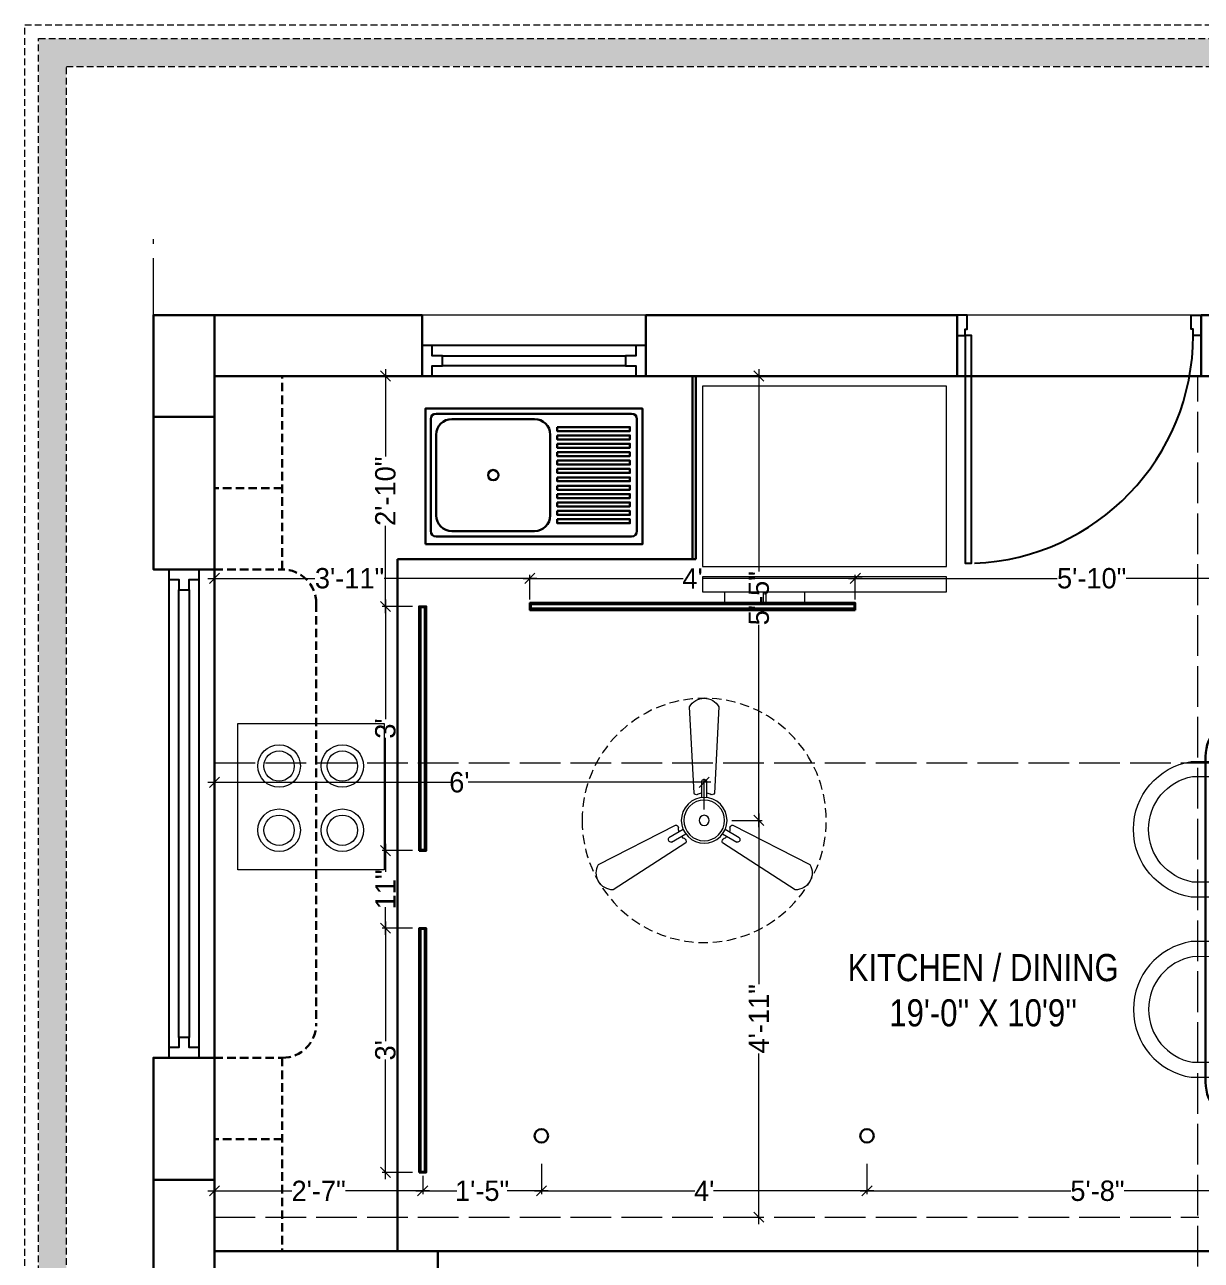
# Model space of a CAD drawing. Header units: millimetres. Extents: x 35877 to 3066687, y -650199 to -40525.
# Drawn here: x 148408.7 to 148582.2, y -181042.9 to -180860.7 of the extents above; entities that cross this region are included whole.
import ezdxf

# ---------------------------------------------------------------- set-up
doc = ezdxf.new("R2010")
doc.units = ezdxf.units.MM
doc.header["$MEASUREMENT"] = 0
doc.header["$PDMODE"] = 35
for name, pattern in [('ACAD_ISO02W100', [15, 12, -3]), ('DASHED', [0.75, 0.5, -0.25]), ('DASHEDX2', [1.5, 1, -0.5]), ('HIDDEN', [0.375, 0.25, -0.125])]:
    doc.linetypes.add(name, pattern=pattern)
doc.layers.get('Defpoints').update_dxf_attribs({"color": 220})
for name, color, linetype in [('AR DOOR', 40, 'Continuous'), ('AR ELE-5', 134, 'Continuous'), ('str coll', 6, 'Continuous')]:
    doc.layers.add(name, color=color, linetype=linetype)
for name, color, linetype, lineweight in [('CENTERLINE ( COLUMN ) ~ DIM', 7, 'Continuous', 9), ('COLUMN', 1, 'Continuous', 30), ('dim05', 1, 'Continuous', 13), ('Dimension', 10, 'DASHEDX2', 20), ('Electrical', 84, 'Continuous', 30), ('FIRST FLOOR ( TEXT )', 7, 'Continuous', 9), ('FURNITURE', 32, 'Continuous', 9), ('furniture dimensions', 1, 'DASHED', 0), ('GROUND FLOOR', 7, 'Continuous', 9), ('GROUND FLOOR  ( PLINE )', 251, 'Continuous', 30), ('Labelling', 1, 'Continuous', 25), ('wall', 7, 'Continuous', 30), ('XX~SLAB ( BEAM )~ ( DIM )', 7, 'Continuous', 9)]:
    doc.layers.add(name, color=color, linetype=linetype, lineweight=lineweight)
doc.layers.add('XX~SLAB ( PLINE )', color=251, linetype='Continuous', plot=False)
doc.styles.add('century g', font='GOTHIC.TTF')
doc.styles.add('KATHA', font='swissc.ttf')
doc.dimstyles.new('Archana', dxfattribs={"dimtxt": 2, "dimasz": 0.75, "dimexe": 0.5, "dimexo": 0.5, "dimgap": 0, "dimtad": 0, "dimzin": 0, "dimdsep": 46, "dimlunit": 4, "dimtxsty": 'century g', "dimblk": 'OBLIQUE', "dimcen": 0, "dimdle": 1, "dimclrd": 256, "dimclre": 256, "dimclrt": 256, "dimadec": 0, "dimazin": 0, "dimtfac": 1, "dimtofl": 0, "dimtmove": 1, "dimatfit": 3, "dimfxl": 1, "dimfxlon": 1, "dimtolj": 1, "dimtzin": 0, "dimlwd": -1, "dimlwe": -1, "dimarcsym": 0})

# ---------------------------------------------------------------- blocks, each defined once
blk = doc.blocks.new('profile light')
at = {"layer": 'Electrical', "color": 152, "lineweight": 30, "true_color": 0x2776bb}
for points in [[(2936.21, 2698.23), (2900.21, 2698.23), (2900.21, 2699.29), (2936.21, 2699.29)], [(2900.31, 2699.1), (2900.31, 2698.42), (2936.12, 2698.42), (2936.12, 2699.1)], [(2900.32, 2699.08), (2900.32, 2698.44), (2936.1, 2698.44), (2936.1, 2699.08)]]:
    blk.add_lwpolyline(points, close=True, dxfattribs=at)
blk = doc.blocks.new('*U116')
for points in [[(-40, 0), (0, 0), (0, 30), (10, 30), (10, 100), (-40, 100)], [(1160, 0), (1120, 0), (1120, 30), (1110, 30), (1110, 100), (1160, 100)], [(0, 0), (0, -1120), (30, -1120), (30, 0)]]:
    blk.add_lwpolyline(points, close=True)
at = {"layer": 'AR ELE-5', "linetype": 'ByBlock', "ltscale": 15}
blk.add_arc((-1.6, 0.7), 1121.6, 272.37301, 359.96526, dxfattribs=at)
blk = doc.blocks.new('sf sfs')
at = {"layer": 'FURNITURE', "color": 9, "true_color": 0xc7c8ca, "transparency": 33554687}
blk.add_line((3348685.97, -514612.12), (3348664.42, -514612.12), dxfattribs=at)
blk.add_lwpolyline([(3348664.42, -514612.12), (3348664.42, -514590.57), (3348685.97, -514590.57), (3348685.97, -514612.12)], dxfattribs=at)
for centre, radius in [((3348670.49, -514596.83), 3.14), ((3348679.82, -514596.83), 3.14), ((3348670.49, -514596.83), 2.24), ((3348679.82, -514596.83), 2.24), ((3348670.49, -514606.3), 3.14), ((3348679.82, -514606.3), 3.14), ((3348670.49, -514606.3), 2.24), ((3348679.82, -514606.3), 2.24)]:
    blk.add_circle(centre, radius, dxfattribs=at)
blk = doc.blocks.new('SED S')
at = {"layer": 'FURNITURE', "color": 9, "true_color": 0xc7c8ca, "transparency": 33554687, "elevation": -0.07}
for points in [[(3340618.66, -514630.85), (3340618.66, -514633.06), (3340654.66, -514633.06), (3340654.66, -514630.85)], [(3340618.66, -514634.61), (3340618.66, -514661.17), (3340654.66, -514661.17), (3340654.66, -514634.61)]]:
    blk.add_lwpolyline(points, close=True, dxfattribs=at)
at = {"layer": 'FURNITURE', "color": 9, "true_color": 0xc7c8ca, "transparency": 33554687, "elevation": -0.07, "flags": 128}
for points in [[(3340639.61, -514630.85), (3340639.61, -514629.27), (3340645.24, -514629.27), (3340645.24, -514630.85)], [(3340645.71, -514630.85), (3340645.71, -514629.27), (3340651.34, -514629.27), (3340651.34, -514630.85)]]:
    blk.add_lwpolyline(points, dxfattribs=at)
blk = doc.blocks.new('SD DSD')
at = {"layer": 'FURNITURE', "color": 9, "true_color": 0xc7c8ca, "transparency": 33554687}
for p, q in [((3348486.7, -514623.32), (3348486.68, -514619.42)), ((3348502.23, -514619.34), (3348502.25, -514623.25)), ((3348486.7, -514623.32), (3348502.25, -514623.25)), ((3348483.69, -514625.26), (3348479.79, -514625.25)), ((3348483.69, -514625.26), (3348483.66, -514640.81)), ((3348505.76, -514625.26), (3348509.66, -514625.25)), ((3348505.76, -514625.26), (3348505.79, -514640.81)), ((3348479.75, -514640.8), (3348483.66, -514640.81)), ((3348509.7, -514640.8), (3348505.79, -514640.81)), ((3348479.75, -514651.77), (3348483.66, -514651.76)), ((3348483.69, -514667.31), (3348483.66, -514651.76)), ((3348505.76, -514667.31), (3348505.79, -514651.76)), ((3348509.7, -514651.77), (3348505.79, -514651.76)), ((3348483.69, -514667.31), (3348479.79, -514667.32)), ((3348505.76, -514667.31), (3348509.66, -514667.32)), ((3348486.7, -514669.25), (3348486.68, -514673.16)), ((3348486.7, -514669.25), (3348502.25, -514669.32)), ((3348502.23, -514673.23), (3348502.25, -514669.32))]:
    blk.add_line(p, q, dxfattribs=at)
at = {"layer": 'FURNITURE', "color": 9, "true_color": 0xc7c8ca, "transparency": 33554687, "flags": 128}
for points in [[(3348502.23, -514621.56), (3348504.46, -514621.55), (3348504.42, -514614.17, 0.853613), (3348484.42, -514614.22), (3348484.46, -514621.65), (3348486.68, -514621.64)], [(3348502.22, -514619.34), (3348502.23, -514621.56), (3348502.2, -514614.36, 0.835758), (3348486.65, -514614.39), (3348486.67, -514619.42), (3348486.68, -514621.64)], [(3348481.97, -514640.8), (3348481.97, -514643.02), (3348474.58, -514643.01, -0.853613), (3348474.58, -514623.01), (3348482.01, -514623.02), (3348482.01, -514625.25)], [(3348507.48, -514640.8), (3348507.48, -514643.02), (3348514.87, -514643.01, 0.853613), (3348514.87, -514623.01), (3348507.44, -514623.02), (3348507.44, -514625.25)], [(3348479.75, -514640.79), (3348481.97, -514640.8), (3348474.77, -514640.78, -0.835758), (3348474.76, -514625.23), (3348479.79, -514625.24), (3348482.01, -514625.25)], [(3348509.7, -514640.79), (3348507.48, -514640.8), (3348514.68, -514640.78, 0.835758), (3348514.69, -514625.23), (3348509.66, -514625.24), (3348507.44, -514625.25)], [(3348481.97, -514651.77), (3348481.97, -514649.55), (3348474.58, -514649.57, 0.853613), (3348474.58, -514669.57), (3348482.01, -514669.55), (3348482.01, -514667.32)], [(3348507.48, -514651.77), (3348507.48, -514649.55), (3348514.87, -514649.57, -0.853613), (3348514.87, -514669.57), (3348507.44, -514669.55), (3348507.44, -514667.32)], [(3348479.75, -514651.78), (3348481.97, -514651.77), (3348474.77, -514651.79, 0.835758), (3348474.76, -514667.34), (3348479.79, -514667.33), (3348482.01, -514667.33)], [(3348509.7, -514651.78), (3348507.48, -514651.77), (3348514.68, -514651.79, -0.835758), (3348514.69, -514667.34), (3348509.66, -514667.33), (3348507.44, -514667.33)], [(3348502.23, -514671.01), (3348504.46, -514671.02), (3348504.42, -514678.4, -0.853613), (3348484.42, -514678.36), (3348484.46, -514670.92), (3348486.68, -514670.93)], [(3348502.22, -514673.23), (3348502.23, -514671.01), (3348502.2, -514678.21, -0.835758), (3348486.65, -514678.18), (3348486.67, -514673.16), (3348486.68, -514670.93)]]:
    blk.add_lwpolyline(points, format="xyb", dxfattribs=at)
at = {"layer": 'FURNITURE', "color": 9, "lineweight": 30, "true_color": 0xc7c8ca, "transparency": 33554687}
blk.add_lwpolyline([(3348506.78, -514676.29), (3348482.68, -514676.29, -0.414214), (3348476.68, -514670.29), (3348476.68, -514622.29, -0.414214), (3348482.68, -514616.29), (3348506.78, -514616.29, -0.414214), (3348512.78, -514622.29), (3348512.78, -514670.29, -0.414214)], format="xyb", close=True, dxfattribs=at)
blk = doc.blocks.new('fan')
at = {"layer": 'Electrical', "lineweight": 15, "ltscale": 20}
for p, q in [((3300835.29, -509900.78), (3300836.47, -509923.43)), ((3300841.81, -509923.43), (3300842.99, -509900.78)), ((3300838.47, -509924.57), (3300838.47, -509920.25)), ((3300839.81, -509920.28), (3300839.81, -509924.57)), ((3300831.66, -509931.77), (3300811.45, -509942.07)), ((3300829.93, -509935.08), (3300833.64, -509932.93)), ((3300844.64, -509932.93), (3300848.38, -509935.09)), ((3300866.83, -509942.07), (3300846.62, -509931.77)), ((3300815.3, -509948.74), (3300834.33, -509936.39)), ((3300834.31, -509934.09), (3300830.57, -509936.25)), ((3300843.95, -509936.39), (3300862.98, -509948.74)), ((3300847.68, -509936.23), (3300843.97, -509934.09))]:
    blk.add_line(p, q, dxfattribs=at)
at = {"layer": 'Electrical', "linetype": 'DASHED', "lineweight": 15, "ltscale": 5}
blk.add_circle((3300839.14, -509930.53), 32, dxfattribs=at)
at = {"layer": 'Electrical', "lineweight": 15, "ltscale": 20}
for centre, major_axis, start_param, end_param in [((3300839.14, -509902.94), (3.12, 3.12), -0.272136, 1.842967), ((3300839.13, -509920.5), (0.501, 0.501), -0.465536, 1.983618), ((3300837.1, -509923.08), (0.51, 0.51), 2.863014, 4.257784), ((3300839.14, -509926.42), (2.27, -2.27), 2.565057, 2.951308), ((3300839.14, -509926.42), (2.27, 2.27), 0.19032, 0.57657), ((3300841.18, -509923.08), (0.51, -0.51), 5.167028, 6.561799), ((3300839.14, -509930.53), (4.24, -4.24), 3.14161, 9.424795), ((3300839.14, -509930.53), (3.77, -3.77), 1.749190548672175e-05, 6.283202799085073), ((3300839.14, -509930.53), (0.943, 0.943), 1.570814, 7.853999), ((3300831.67, -509932.49), (0.51, -0.51), 0.978238, 2.373008), ((3300835.59, -509932.58), (2.27, -2.27), 3.855511, 4.241762), ((3300842.69, -509932.58), (2.27, 2.27), 5.183051, 5.569301), ((3300846.61, -509932.49), (0.51, -0.51), 2.339416, 3.734186), ((3300830.46, -509935.55), (0.501, -0.501), 3.199655, 5.648809), ((3300835.59, -509932.58), (2.27, -2.27), 4.659452, 5.045703), ((3300833.71, -509936.02), (0.51, 0.51), -1.325776, 0.068994), ((3300844.57, -509936.02), (0.51, -0.51), 3.072633, 4.467404), ((3300842.69, -509932.58), (2.27, 2.27), 4.37911, 4.765361), ((3300847.83, -509935.54), (0.501, 0.501), 3.723254, 6.172408), ((3300815.25, -509944.32), (3.12, -3.12), 3.393055, 5.508159), ((3300863.03, -509944.32), (3.12, -3.12), 5.48745, 7.602554)]:
    blk.add_ellipse(centre, major_axis=major_axis, ratio=1, start_param=start_param, end_param=end_param, dxfattribs=at)
blk = doc.blocks.new('_Oblique')
at = {"layer": 'wall', "color": 0, "lineweight": -2}
blk.add_line((-0.5, -0.5), (0.5, 0.5), dxfattribs=at)
blk = doc.blocks.new('*D514')
at = {"layer": 'Defpoints', "color": 0, "linetype": 'Continuous', "lineweight": 0, "transparency": 16777216}
for p in [(148467.36, -181029.9, 0.01), (148436.66, -181032.51, -0.01), (148467.36, -181032.63)]:
    blk.add_point(p, dxfattribs=at)
at = {"layer": 'furniture dimensions', "color": 5, "linetype": 'Continuous', "transparency": 16777216}
for p, q in [((148467.36, -181030.4), (148467.36, -181033.13)), ((148435.66, -181032.63), (148448.05, -181032.63)), ((148468.36, -181032.63), (148455.96, -181032.63))]:
    blk.add_line(p, q, dxfattribs=at)
at = {"layer": 'furniture dimensions', "color": 5, "linetype": 'ByBlock', "transparency": 16777216}
blk.add_line((148436.66, -181032.63), (148436.66, -181033.13), dxfattribs=at)
at = {"layer": 'furniture dimensions', "color": 5, "linetype": 'Continuous', "transparency": 16777216, "xscale": 1.5, "yscale": 1.5, "zscale": 1.5, "rotation": 180}
blk.add_blockref('_Oblique', (148436.66, -181032.63), dxfattribs=at)
at = {"layer": 'furniture dimensions', "color": 5, "linetype": 'Continuous', "transparency": 16777216, "xscale": 1.5, "yscale": 1.5, "zscale": 1.5}
blk.add_blockref('_Oblique', (148467.36, -181032.63), dxfattribs=at)
at = {"layer": 'furniture dimensions', "linetype": 'Continuous', "lineweight": 0, "transparency": 16777216, "insert": (148452.01, -181032.63), "char_height": 3, "attachment_point": 5, "style": 'century g'}
blk.add_mtext('\\A1;2\'-7"', dxfattribs=at)
blk = doc.blocks.new('*D515')
at = {"layer": 'Defpoints', "color": 0, "linetype": 'Continuous', "lineweight": 0, "transparency": 16777216}
for p in [(148461.86, -180993.9), (148466.83, -180993.9, 0.01), (148467.36, -181029.9, 0.01)]:
    blk.add_point(p, dxfattribs=at)
at = {"layer": 'furniture dimensions', "color": 5, "linetype": 'Continuous', "transparency": 16777216}
for p, q in [((148465.86, -180993.9), (148461.36, -180993.9)), ((148461.86, -180992.9), (148461.86, -181010.54)), ((148461.86, -181030.9), (148461.86, -181013.27))]:
    blk.add_line(p, q, dxfattribs=at)
at = {"layer": 'furniture dimensions', "color": 5, "linetype": 'ByBlock', "transparency": 16777216}
blk.add_line((148465.86, -181029.9), (148461.36, -181029.9), dxfattribs=at)
at = {"layer": 'furniture dimensions', "color": 5, "linetype": 'Continuous', "transparency": 16777216, "xscale": 1.5, "yscale": 1.5, "zscale": 1.5}
for p, rotation in [((148461.86, -180993.9), 90), ((148461.86, -181029.9), 270)]:
    blk.add_blockref('_Oblique', p, dxfattribs=dict(at, rotation=rotation))
at = {"layer": 'furniture dimensions', "linetype": 'Continuous', "lineweight": 0, "transparency": 16777216, "insert": (148461.86, -181011.9), "char_height": 3, "attachment_point": 5, "rotation": 90, "style": 'century g'}
blk.add_mtext("\\A1;3'", dxfattribs=at)
blk = doc.blocks.new('*D516')
at = {"layer": 'Defpoints', "color": 0, "linetype": 'Continuous', "lineweight": 0, "transparency": 16777216}
for p in [(148461.86, -180982.47), (148466.83, -180982.47), (148466.83, -180993.9, 0.01)]:
    blk.add_point(p, dxfattribs=at)
at = {"layer": 'furniture dimensions', "color": 5, "linetype": 'Continuous', "transparency": 16777216}
for p, q in [((148465.86, -180982.47), (148461.36, -180982.47)), ((148461.86, -180981.47), (148461.86, -180985.57)), ((148461.86, -180994.9), (148461.86, -180990.8))]:
    blk.add_line(p, q, dxfattribs=at)
at = {"layer": 'furniture dimensions', "color": 5, "linetype": 'ByBlock', "transparency": 16777216}
blk.add_line((148465.86, -180993.9), (148461.36, -180993.9), dxfattribs=at)
at = {"layer": 'furniture dimensions', "color": 5, "linetype": 'Continuous', "transparency": 16777216, "xscale": 1.5, "yscale": 1.5, "zscale": 1.5}
for p, rotation in [((148461.86, -180982.47), 90), ((148461.86, -180993.9), 270)]:
    blk.add_blockref('_Oblique', p, dxfattribs=dict(at, rotation=rotation))
at = {"layer": 'furniture dimensions', "linetype": 'Continuous', "lineweight": 0, "transparency": 16777216, "insert": (148461.86, -180988.19), "char_height": 3, "attachment_point": 5, "rotation": 90, "style": 'century g'}
blk.add_mtext('\\A1;11"', dxfattribs=at)
blk = doc.blocks.new('*D517')
at = {"layer": 'Defpoints', "color": 0, "linetype": 'Continuous', "lineweight": 0, "transparency": 16777216}
for p in [(148461.86, -180946.47), (148466.83, -180946.47), (148466.83, -180982.47)]:
    blk.add_point(p, dxfattribs=at)
at = {"layer": 'furniture dimensions', "color": 5, "linetype": 'Continuous', "transparency": 16777216}
for p, q in [((148465.86, -180946.47), (148461.36, -180946.47)), ((148461.86, -180945.47), (148461.86, -180963.1)), ((148461.86, -180983.47), (148461.86, -180965.84))]:
    blk.add_line(p, q, dxfattribs=at)
at = {"layer": 'furniture dimensions', "color": 5, "linetype": 'ByBlock', "transparency": 16777216}
blk.add_line((148465.86, -180982.47), (148461.36, -180982.47), dxfattribs=at)
at = {"layer": 'furniture dimensions', "color": 5, "linetype": 'Continuous', "transparency": 16777216, "xscale": 1.5, "yscale": 1.5, "zscale": 1.5}
for p, rotation in [((148461.86, -180946.47), 90), ((148461.86, -180982.47), 270)]:
    blk.add_blockref('_Oblique', p, dxfattribs=dict(at, rotation=rotation))
at = {"layer": 'furniture dimensions', "linetype": 'Continuous', "lineweight": 0, "transparency": 16777216, "insert": (148461.86, -180964.47), "char_height": 3, "attachment_point": 5, "rotation": 90, "style": 'century g'}
blk.add_mtext("\\A1;3'", dxfattribs=at)
blk = doc.blocks.new('*D518')
at = {"layer": 'Defpoints', "color": 0, "linetype": 'Continuous', "lineweight": 0, "transparency": 16777216}
for p in [(148461.86, -180912.51), (148466.83, -180912.51, -0.01), (148466.83, -180946.47)]:
    blk.add_point(p, dxfattribs=at)
at = {"layer": 'furniture dimensions', "color": 5, "linetype": 'Continuous', "transparency": 16777216}
for p, q in [((148461.86, -180911.51), (148461.86, -180924.38)), ((148465.86, -180912.51), (148461.36, -180912.51)), ((148461.86, -180947.47), (148461.86, -180934.6))]:
    blk.add_line(p, q, dxfattribs=at)
at = {"layer": 'furniture dimensions', "color": 5, "linetype": 'ByBlock', "transparency": 16777216}
blk.add_line((148465.86, -180946.47), (148461.36, -180946.47), dxfattribs=at)
at = {"layer": 'furniture dimensions', "color": 5, "linetype": 'Continuous', "transparency": 16777216, "xscale": 1.5, "yscale": 1.5, "zscale": 1.5}
for p, rotation in [((148461.86, -180912.51), 90), ((148461.86, -180946.47), 270)]:
    blk.add_blockref('_Oblique', p, dxfattribs=dict(at, rotation=rotation))
at = {"layer": 'furniture dimensions', "linetype": 'Continuous', "lineweight": 0, "transparency": 16777216, "insert": (148461.86, -180929.49), "char_height": 3, "attachment_point": 5, "rotation": 90, "style": 'century g'}
blk.add_mtext('\\A1;2\'-10"', dxfattribs=at)
blk = doc.blocks.new('*D519')
at = {"layer": 'Defpoints', "color": 0, "linetype": 'Continuous', "lineweight": 0, "transparency": 16777216}
for p in [(148483.16, -180942.33), (148436.66, -180945.47, -0.01), (148483.16, -180945.94)]:
    blk.add_point(p, dxfattribs=at)
at = {"layer": 'furniture dimensions', "color": 5, "linetype": 'Continuous', "transparency": 16777216}
for p, q in [((148435.66, -180942.33), (148451.46, -180942.33)), ((148484.16, -180942.33), (148461.67, -180942.33)), ((148483.16, -180945.44), (148483.16, -180941.83))]:
    blk.add_line(p, q, dxfattribs=at)
at = {"layer": 'furniture dimensions', "color": 5, "linetype": 'ByBlock', "transparency": 16777216}
blk.add_line((148436.66, -180944.97), (148436.66, -180941.83), dxfattribs=at)
at = {"layer": 'furniture dimensions', "color": 5, "linetype": 'Continuous', "transparency": 16777216, "xscale": 1.5, "yscale": 1.5, "zscale": 1.5, "rotation": 180}
blk.add_blockref('_Oblique', (148436.66, -180942.33), dxfattribs=at)
at = {"layer": 'furniture dimensions', "color": 5, "linetype": 'Continuous', "transparency": 16777216, "xscale": 1.5, "yscale": 1.5, "zscale": 1.5}
blk.add_blockref('_Oblique', (148483.16, -180942.33), dxfattribs=at)
at = {"layer": 'furniture dimensions', "linetype": 'Continuous', "lineweight": 0, "transparency": 16777216, "insert": (148456.57, -180942.33), "char_height": 3, "attachment_point": 5, "style": 'century g'}
blk.add_mtext('\\A1;3\'-11"', dxfattribs=at)
blk = doc.blocks.new('*D520')
at = {"layer": 'Defpoints', "color": 0, "linetype": 'Continuous', "lineweight": 0, "transparency": 16777216}
for p in [(148531.14, -180942.33), (148483.16, -180945.94), (148531.14, -180945.94)]:
    blk.add_point(p, dxfattribs=at)
at = {"layer": 'furniture dimensions', "color": 5, "linetype": 'Continuous', "transparency": 16777216}
for p, q in [((148482.16, -180942.33), (148505.77, -180942.33)), ((148532.14, -180942.33), (148508.54, -180942.33)), ((148531.14, -180945.44), (148531.14, -180941.83))]:
    blk.add_line(p, q, dxfattribs=at)
at = {"layer": 'furniture dimensions', "color": 5, "linetype": 'ByBlock', "transparency": 16777216}
blk.add_line((148483.16, -180945.44), (148483.16, -180941.83), dxfattribs=at)
at = {"layer": 'furniture dimensions', "color": 5, "linetype": 'Continuous', "transparency": 16777216, "xscale": 1.5, "yscale": 1.5, "zscale": 1.5, "rotation": 180}
blk.add_blockref('_Oblique', (148483.16, -180942.33), dxfattribs=at)
at = {"layer": 'furniture dimensions', "color": 5, "linetype": 'Continuous', "transparency": 16777216, "xscale": 1.5, "yscale": 1.5, "zscale": 1.5}
blk.add_blockref('_Oblique', (148531.14, -180942.33), dxfattribs=at)
at = {"layer": 'furniture dimensions', "linetype": 'Continuous', "lineweight": 0, "transparency": 16777216, "insert": (148507.15, -180942.33), "char_height": 3, "attachment_point": 5, "style": 'century g'}
blk.add_mtext("\\A1;4'", dxfattribs=at)
blk = doc.blocks.new('*D521')
at = {"layer": 'Defpoints', "color": 0, "linetype": 'Continuous', "lineweight": 0, "transparency": 16777216}
for p in [(148600.83, -180942.33), (148531.14, -180945.94), (148600.83, -180946.47)]:
    blk.add_point(p, dxfattribs=at)
at = {"layer": 'furniture dimensions', "color": 5, "linetype": 'Continuous', "transparency": 16777216}
for p, q in [((148530.14, -180942.33), (148560.89, -180942.33)), ((148601.83, -180942.33), (148571.08, -180942.33)), ((148600.83, -180945.97), (148600.83, -180941.83))]:
    blk.add_line(p, q, dxfattribs=at)
at = {"layer": 'furniture dimensions', "color": 5, "linetype": 'ByBlock', "transparency": 16777216}
blk.add_line((148531.14, -180945.44), (148531.14, -180941.83), dxfattribs=at)
at = {"layer": 'furniture dimensions', "color": 5, "linetype": 'Continuous', "transparency": 16777216, "xscale": 1.5, "yscale": 1.5, "zscale": 1.5, "rotation": 180}
blk.add_blockref('_Oblique', (148531.14, -180942.33), dxfattribs=at)
at = {"layer": 'furniture dimensions', "color": 5, "linetype": 'Continuous', "transparency": 16777216, "xscale": 1.5, "yscale": 1.5, "zscale": 1.5}
blk.add_blockref('_Oblique', (148600.83, -180942.33), dxfattribs=at)
at = {"layer": 'furniture dimensions', "linetype": 'Continuous', "lineweight": 0, "transparency": 16777216, "insert": (148565.99, -180942.33), "char_height": 3, "attachment_point": 5, "style": 'century g'}
blk.add_mtext('\\A1;5\'-10"', dxfattribs=at)
blk = doc.blocks.new('*D527')
at = {"layer": 'Defpoints', "color": 0, "linetype": 'Continuous', "lineweight": 0, "transparency": 16777216}
for p in [(148436.66, -180972.4), (148436.66, -180978.01, -0.01), (148508.86, -180978.01, -0.01)]:
    blk.add_point(p, dxfattribs=at)
at = {"layer": 'furniture dimensions', "color": 5, "linetype": 'Continuous', "transparency": 16777216}
for p, q in [((148436.66, -180976.4), (148436.66, -180971.9)), ((148435.66, -180972.4), (148471.46, -180972.4)), ((148509.86, -180972.4), (148474.06, -180972.4))]:
    blk.add_line(p, q, dxfattribs=at)
at = {"layer": 'furniture dimensions', "color": 5, "linetype": 'ByBlock', "transparency": 16777216}
blk.add_line((148508.86, -180976.4), (148508.86, -180971.9), dxfattribs=at)
at = {"layer": 'furniture dimensions', "color": 5, "linetype": 'Continuous', "transparency": 16777216, "xscale": 1.5, "yscale": 1.5, "zscale": 1.5, "rotation": 180}
blk.add_blockref('_Oblique', (148436.66, -180972.4), dxfattribs=at)
at = {"layer": 'furniture dimensions', "color": 5, "linetype": 'Continuous', "transparency": 16777216, "xscale": 1.5, "yscale": 1.5, "zscale": 1.5}
blk.add_blockref('_Oblique', (148508.86, -180972.4), dxfattribs=at)
at = {"layer": 'furniture dimensions', "linetype": 'Continuous', "lineweight": 0, "transparency": 16777216, "insert": (148472.76, -180972.4), "char_height": 3, "attachment_point": 5, "style": 'century g'}
blk.add_mtext("\\A1;6'", dxfattribs=at)
blk = doc.blocks.new('*D528')
at = {"layer": 'Defpoints', "color": 0, "linetype": 'Continuous', "lineweight": 0, "transparency": 16777216}
for p in [(148508.86, -180978.01, -0.01), (148509.21, -181036.51, -0.01), (148516.92, -181036.51)]:
    blk.add_point(p, dxfattribs=at)
at = {"layer": 'furniture dimensions', "color": 5, "linetype": 'Continuous', "transparency": 16777216}
for p, q in [((148516.92, -180977.01), (148516.92, -181002.14)), ((148516.92, -181037.51), (148516.92, -181012.38)), ((148512.92, -181036.51), (148517.42, -181036.51))]:
    blk.add_line(p, q, dxfattribs=at)
at = {"layer": 'furniture dimensions', "color": 5, "linetype": 'ByBlock', "transparency": 16777216}
blk.add_line((148512.92, -180978.01), (148517.42, -180978.01), dxfattribs=at)
at = {"layer": 'furniture dimensions', "color": 5, "linetype": 'Continuous', "transparency": 16777216, "xscale": 1.5, "yscale": 1.5, "zscale": 1.5}
for p, rotation in [((148516.92, -180978.01), 90), ((148516.92, -181036.51), 270)]:
    blk.add_blockref('_Oblique', p, dxfattribs=dict(at, rotation=rotation))
at = {"layer": 'furniture dimensions', "linetype": 'Continuous', "lineweight": 0, "transparency": 16777216, "insert": (148516.92, -181007.26), "char_height": 3, "attachment_point": 5, "rotation": 90, "style": 'century g'}
blk.add_mtext('\\A1;4\'-11"', dxfattribs=at)
blk = doc.blocks.new('*D531')
at = {"layer": 'Defpoints', "color": 0, "linetype": 'Continuous', "lineweight": 0, "transparency": 16777216}
for p in [(148484.86, -181024.51, -0.01), (148467.36, -181029.9, 0.01), (148484.86, -181032.63)]:
    blk.add_point(p, dxfattribs=at)
at = {"layer": 'furniture dimensions', "color": 5, "linetype": 'Continuous', "transparency": 16777216}
for p, q in [((148484.86, -181028.63), (148484.86, -181033.13)), ((148466.36, -181032.63), (148472.39, -181032.63)), ((148485.86, -181032.63), (148479.83, -181032.63))]:
    blk.add_line(p, q, dxfattribs=at)
at = {"layer": 'furniture dimensions', "color": 5, "linetype": 'ByBlock', "transparency": 16777216}
blk.add_line((148467.36, -181030.4), (148467.36, -181033.13), dxfattribs=at)
at = {"layer": 'furniture dimensions', "color": 5, "linetype": 'Continuous', "transparency": 16777216, "xscale": 1.5, "yscale": 1.5, "zscale": 1.5, "rotation": 180}
blk.add_blockref('_Oblique', (148467.36, -181032.63), dxfattribs=at)
at = {"layer": 'furniture dimensions', "color": 5, "linetype": 'Continuous', "transparency": 16777216, "xscale": 1.5, "yscale": 1.5, "zscale": 1.5}
blk.add_blockref('_Oblique', (148484.86, -181032.63), dxfattribs=at)
at = {"layer": 'furniture dimensions', "linetype": 'Continuous', "lineweight": 0, "transparency": 16777216, "insert": (148476.11, -181032.63), "char_height": 3, "attachment_point": 5, "style": 'century g'}
blk.add_mtext('\\A1;1\'-5"', dxfattribs=at)
blk = doc.blocks.new('*D532')
at = {"layer": 'Defpoints', "color": 0, "linetype": 'Continuous', "lineweight": 0, "transparency": 16777216}
for p in [(148484.86, -181024.51, -0.01), (148532.86, -181024.51, -0.01), (148532.86, -181032.63)]:
    blk.add_point(p, dxfattribs=at)
at = {"layer": 'furniture dimensions', "color": 5, "linetype": 'ByBlock', "transparency": 16777216}
blk.add_line((148484.86, -181028.63), (148484.86, -181033.13), dxfattribs=at)
at = {"layer": 'furniture dimensions', "color": 5, "linetype": 'Continuous', "transparency": 16777216}
for p, q in [((148532.86, -181028.63), (148532.86, -181033.13)), ((148483.86, -181032.63), (148507.47, -181032.63)), ((148533.86, -181032.63), (148510.25, -181032.63))]:
    blk.add_line(p, q, dxfattribs=at)
at = {"layer": 'furniture dimensions', "color": 5, "linetype": 'Continuous', "transparency": 16777216, "xscale": 1.5, "yscale": 1.5, "zscale": 1.5, "rotation": 180}
blk.add_blockref('_Oblique', (148484.86, -181032.63), dxfattribs=at)
at = {"layer": 'furniture dimensions', "color": 5, "linetype": 'Continuous', "transparency": 16777216, "xscale": 1.5, "yscale": 1.5, "zscale": 1.5}
blk.add_blockref('_Oblique', (148532.86, -181032.63), dxfattribs=at)
at = {"layer": 'furniture dimensions', "linetype": 'Continuous', "lineweight": 0, "transparency": 16777216, "insert": (148508.86, -181032.63), "char_height": 3, "attachment_point": 5, "style": 'century g'}
blk.add_mtext("\\A1;4'", dxfattribs=at)
blk = doc.blocks.new('*D533')
at = {"layer": 'Defpoints', "color": 0, "linetype": 'Continuous', "lineweight": 0, "transparency": 16777216}
for p in [(148532.86, -181024.51, -0.01), (148600.83, -181024.51), (148600.83, -181032.63)]:
    blk.add_point(p, dxfattribs=at)
at = {"layer": 'furniture dimensions', "color": 5, "linetype": 'ByBlock', "transparency": 16777216}
blk.add_line((148532.86, -181028.63), (148532.86, -181033.13), dxfattribs=at)
at = {"layer": 'furniture dimensions', "color": 5, "linetype": 'Continuous', "transparency": 16777216}
for p, q in [((148600.83, -181028.63), (148600.83, -181033.13)), ((148531.86, -181032.63), (148562.91, -181032.63)), ((148601.83, -181032.63), (148570.78, -181032.63))]:
    blk.add_line(p, q, dxfattribs=at)
at = {"layer": 'furniture dimensions', "color": 5, "linetype": 'Continuous', "transparency": 16777216, "xscale": 1.5, "yscale": 1.5, "zscale": 1.5, "rotation": 180}
blk.add_blockref('_Oblique', (148532.86, -181032.63), dxfattribs=at)
at = {"layer": 'furniture dimensions', "color": 5, "linetype": 'Continuous', "transparency": 16777216, "xscale": 1.5, "yscale": 1.5, "zscale": 1.5}
blk.add_blockref('_Oblique', (148600.83, -181032.63), dxfattribs=at)
at = {"layer": 'furniture dimensions', "linetype": 'Continuous', "lineweight": 0, "transparency": 16777216, "insert": (148566.84, -181032.63), "char_height": 3, "attachment_point": 5, "style": 'century g'}
blk.add_mtext('\\A1;5\'-8"', dxfattribs=at)
blk = doc.blocks.new('*D927')
at = {"layer": 'Defpoints', "color": 0, "linetype": 'Continuous', "lineweight": 0, "transparency": 16777216}
for p in [(148507.64, -180912.51), (148516.92, -180912.51), (148508.86, -180978.01)]:
    blk.add_point(p, dxfattribs=at)
at = {"layer": 'furniture dimensions', "color": 5, "linetype": 'Continuous', "transparency": 16777216}
for p, q in [((148516.92, -180911.51), (148516.92, -180941.33)), ((148512.92, -180912.51), (148517.42, -180912.51)), ((148516.92, -180979.01), (148516.92, -180949.19))]:
    blk.add_line(p, q, dxfattribs=at)
at = {"layer": 'furniture dimensions', "color": 5, "linetype": 'ByBlock', "transparency": 16777216}
blk.add_line((148512.92, -180978.01), (148517.42, -180978.01), dxfattribs=at)
at = {"layer": 'furniture dimensions', "color": 5, "linetype": 'Continuous', "transparency": 16777216, "xscale": 1.5, "yscale": 1.5, "zscale": 1.5}
for p, rotation in [((148516.92, -180912.51), 90), ((148516.92, -180978.01), 270)]:
    blk.add_blockref('_Oblique', p, dxfattribs=dict(at, rotation=rotation))
at = {"layer": 'furniture dimensions', "linetype": 'Continuous', "lineweight": 0, "transparency": 16777216, "insert": (148516.92, -180945.26), "char_height": 3, "attachment_point": 5, "rotation": 90, "style": 'century g'}
blk.add_mtext('\\A1;5\'-5"', dxfattribs=at)

msp = doc.modelspace()

# ---------------------------------------------------------------- hatches: boundary and pattern name
at = {"layer": 'Dimension', "true_color": 0xd39e00, "transparency": 33554687}
h = msp.add_hatch(color=42, dxfattribs=at)
h.paths.add_polyline_path([(148410.721, -180862.765), (148410.721, -181274.13), (148995.15, -181274.13), (148995.15, -180862.765)])
h.paths.add_polyline_path([(148414.823, -180866.866), (148991.049, -180866.866), (148991.049, -181270.028), (148414.823, -181270.028)], flags=16)

# ---------------------------------------------------------------- linework, layer by layer
at = {"layer": 'CENTERLINE ( COLUMN ) ~ DIM', "transparency": 33554687}
for p, q in [((148427.655, -180918.51, -0.227), (148436.655, -180918.51, -0.227)), ((148427.655, -180941.01, -0.227), (148436.655, -180941.01, -0.227)), ((148427.655, -181013.01, -0.227), (148436.655, -181013.01, -0.227))]:
    msp.add_line(p, q, dxfattribs=at)
at = {"layer": 'COLUMN', "transparency": 33554687, "elevation": -0.227}
for points in [[(148427.655, -180903.51), (148436.655, -180903.51), (148436.655, -180918.51), (148427.655, -180918.51)], [(148582.155, -180903.51), (148591.155, -180903.51), (148591.155, -180912.51), (148582.155, -180912.51)], [(148427.655, -181031.01), (148436.655, -181031.01), (148436.655, -181046.01), (148427.655, -181046.01)]]:
    msp.add_lwpolyline(points, close=True, dxfattribs=at)
at = {"layer": 'Dimension', "color": 42, "true_color": 0xd39e00, "transparency": 33554687}
for points in [[(148408.671, -180860.714), (148997.201, -180860.714), (148997.201, -181276.181), (148408.671, -181276.181)], [(148410.721, -180862.765), (148995.15, -180862.765), (148995.15, -181274.13), (148410.721, -181274.13)], [(148414.823, -180866.866), (148991.049, -180866.866), (148991.049, -181270.028), (148414.823, -181270.028)]]:
    msp.add_lwpolyline(points, close=True, dxfattribs=at)
at = {"layer": 'Electrical', "color": 152, "lineweight": 30, "true_color": 0x2776bb, "transparency": 33554687, "elevation": -0.221}
for points in [[(148531.142, -180946.999), (148483.164, -180946.999), (148483.164, -180945.939), (148531.142, -180945.939)], [(148483.265, -180946.128), (148483.265, -180946.813), (148531.06, -180946.813), (148531.06, -180946.128)], [(148483.284, -180946.146), (148483.284, -180946.795), (148531.042, -180946.795), (148531.042, -180946.146)]]:
    msp.add_lwpolyline(points, close=True, dxfattribs=at)
at = {"layer": 'FURNITURE', "color": 9, "linetype": 'HIDDEN', "lineweight": 30, "ltscale": 5, "true_color": 0xc7c8ca, "transparency": 33554687}
for p, q in [((148446.655, -180941.01, -0.227), (148446.655, -180912.51, -0.227)), ((148436.655, -180941.01, -0.227), (148446.655, -180941.01, -0.227)), ((148451.655, -180946.01, -0.227), (148451.655, -181008.01, -0.227)), ((148436.655, -181013.01, -0.227), (148446.655, -181013.01, -0.227)), ((148446.655, -181013.01, -0.227), (148446.655, -181041.51, -0.227))]:
    msp.add_line(p, q, dxfattribs=at)
at = {"layer": 'FURNITURE', "color": 9, "lineweight": 30, "ltscale": 0.4, "true_color": 0xc7c8ca, "transparency": 33554687}
for p, q in [((148507.636, -180939.51, -0.227), (148507.636, -180912.51, -0.227)), ((148463.655, -181041.51, -0.227), (148463.655, -180939.51, -0.227)), ((148463.655, -180939.51, -0.227), (148507.636, -180939.51, -0.227))]:
    msp.add_line(p, q, dxfattribs=at)
at = {"layer": 'FURNITURE', "color": 9, "lineweight": 30, "true_color": 0xc7c8ca, "transparency": 33554687}
for p, q in [((148468.54, -180935.384, -0.227), (148468.54, -180918.843, -0.227)), ((148469.315, -180918.068, -0.227), (148498.163, -180918.068, -0.227)), ((148471.672, -180918.843, -0.227), (148483.839, -180918.843, -0.227)), ((148498.938, -180918.843, -0.227), (148498.938, -180935.384, -0.227)), ((148469.349, -180933.06, -0.227), (148469.349, -180921.167, -0.227)), ((148486.163, -180921.167, -0.227), (148486.163, -180933.06, -0.227)), ((148483.839, -180935.384, -0.227), (148471.672, -180935.384, -0.227)), ((148498.163, -180936.158, -0.227), (148469.315, -180936.158, -0.227))]:
    msp.add_line(p, q, dxfattribs=at)
at = {"layer": 'FURNITURE', "color": 9, "lineweight": 30, "true_color": 0xc7c8ca, "transparency": 33554687, "elevation": -0.227}
for points in [[(148467.756, -180937.294), (148499.756, -180937.294), (148499.756, -180917.294), (148467.756, -180917.294)], [(148487.186, -180920.023), (148497.915, -180920.023), (148497.915, -180920.61), (148487.186, -180920.61)], [(148487.186, -180921.259), (148497.915, -180921.259), (148497.915, -180921.846), (148487.186, -180921.846)], [(148487.186, -180922.494), (148497.915, -180922.494), (148497.915, -180923.081), (148487.186, -180923.081)], [(148487.186, -180923.73), (148497.915, -180923.73), (148497.915, -180924.317), (148487.186, -180924.317)], [(148487.186, -180924.966), (148497.915, -180924.966), (148497.915, -180925.553), (148487.186, -180925.553)], [(148487.186, -180926.202), (148497.915, -180926.202), (148497.915, -180926.789), (148487.186, -180926.789)], [(148487.186, -180927.438), (148497.915, -180927.438), (148497.915, -180928.025), (148487.186, -180928.025)], [(148487.186, -180928.674), (148497.915, -180928.674), (148497.915, -180929.261), (148487.186, -180929.261)], [(148487.186, -180929.909), (148497.915, -180929.909), (148497.915, -180930.496), (148487.186, -180930.496)], [(148487.186, -180931.145), (148497.915, -180931.145), (148497.915, -180931.732), (148487.186, -180931.732)], [(148487.186, -180932.381), (148497.915, -180932.381), (148497.915, -180932.968), (148487.186, -180932.968)], [(148487.186, -180933.617), (148497.915, -180933.617), (148497.915, -180934.204), (148487.186, -180934.204)]]:
    msp.add_lwpolyline(points, close=True, dxfattribs=at)
at = {"layer": 'FURNITURE', "color": 9, "linetype": 'HIDDEN', "lineweight": 30, "ltscale": 5, "true_color": 0xc7c8ca, "transparency": 33554687, "elevation": -0.227}
for points in [[(148436.655, -180941.01), (148446.655, -180941.01), (148446.655, -180929.016), (148436.655, -180929.016)], [(148436.655, -181013.01), (148446.655, -181013.01), (148446.655, -181025.004), (148436.655, -181025.004)]]:
    msp.add_lwpolyline(points, close=True, dxfattribs=at)
at = {"layer": 'FURNITURE', "color": 9, "lineweight": 30, "true_color": 0xc7c8ca, "transparency": 33554687}
msp.add_circle((148477.756, -180927.113, -0.227), 0.762, dxfattribs=at)
at = {"layer": 'FURNITURE', "color": 240, "lineweight": 30, "true_color": 0xed1f24, "transparency": 33554687}
for centre in [(148484.858, -181024.51, -0.227), (148532.858, -181024.51, -0.227)]:
    msp.add_circle(centre, 1, dxfattribs=at)
at = {"layer": 'FURNITURE', "color": 9, "lineweight": 30, "true_color": 0xc7c8ca, "transparency": 33554687}
for centre, radius, start, end in [((148469.315, -180918.843, -0.227), 0.775, 90, 180), ((148471.672, -180921.167, -0.227), 2.324, 90, 180), ((148483.839, -180921.167, -0.227), 2.324, 0, 90), ((148498.163, -180918.843, -0.227), 0.775, 0, 90), ((148471.672, -180933.06, -0.227), 2.324, 180, 270), ((148483.839, -180933.06, -0.227), 2.324, 270, 0), ((148469.315, -180935.384, -0.227), 0.775, 180, 270), ((148498.163, -180935.384, -0.227), 0.775, 270, 0)]:
    msp.add_arc(centre, radius, start, end, dxfattribs=at)
at = {"layer": 'FURNITURE', "color": 9, "linetype": 'HIDDEN', "lineweight": 30, "ltscale": 5, "true_color": 0xc7c8ca, "transparency": 33554687}
for centre, start, end in [((148446.655, -180946.01, -0.227), 0, 90), ((148446.655, -181008.01, -0.227), 270, 0)]:
    msp.add_arc(centre, 5, start, end, dxfattribs=at)
at = {"layer": 'furniture dimensions', "color": 9, "linetype": 'Continuous', "lineweight": 30, "true_color": 0xc7c8ca, "transparency": 33554687, "elevation": -0.108}
msp.add_lwpolyline([(148668.655, -181041.51), (148436.655, -181041.51), (148436.655, -181041.51), (148436.655, -180912.51), (148668.655, -180912.51), (148668.655, -181041.51)], dxfattribs=at)
at = {"layer": 'GROUND FLOOR', "linetype": 'ACAD_ISO02W100', "ltscale": 0.7, "transparency": 33554687}
msp.add_line((148427.655, -180903.51, -0.227), (148427.655, -180892.317, -0.227), dxfattribs=at)
at = {"layer": 'GROUND FLOOR', "transparency": 33554687}
for p, q in [((148828.155, -180903.51, -0.227), (148427.655, -180903.51, -0.227)), ((148546.155, -180903.51, -0.227), (148546.155, -180912.51, -0.227)), ((148582.155, -180903.51, -0.227), (148582.155, -180912.51, -0.227)), ((148436.655, -180912.51, -0.227), (148436.655, -181032.51, -0.227)), ((148546.155, -180912.51, -0.227), (148436.655, -180912.51, -0.227)), ((148664.655, -180912.51, -0.227), (148582.155, -180912.51, -0.227)), ((148436.655, -180941.01, -0.227), (148427.655, -180941.01, -0.227)), ((148436.655, -181013.01, -0.227), (148427.655, -181013.01, -0.227)), ((148469.599, -181041.51, -0.227), (148436.655, -181041.51, -0.227)), ((148469.599, -181041.51, -0.227), (148469.599, -181046.01, -0.227))]:
    msp.add_line(p, q, dxfattribs=at)
at = {"layer": 'GROUND FLOOR  ( PLINE )', "transparency": 33554687, "elevation": -0.227}
for points in [[(148467.256, -180903.51), (148427.655, -180903.51), (148427.655, -180918.51), (148436.655, -180918.51), (148436.655, -180912.51), (148467.256, -180912.51)], [(148500.256, -180903.51), (148546.155, -180903.51), (148546.155, -180912.51), (148500.256, -180912.51)], [(148436.655, -180941.01), (148427.655, -180941.01), (148427.655, -180918.51), (148436.655, -180918.51)], [(148436.655, -181031.01), (148427.655, -181031.01), (148427.655, -181013.01), (148436.655, -181013.01)], [(148436.655, -181046.01), (148469.599, -181046.01), (148469.599, -181041.51), (148436.655, -181041.51), (148436.655, -181031.01), (148427.655, -181031.01), (148427.655, -181082.01), (148436.655, -181082.01)]]:
    msp.add_lwpolyline(points, close=True, dxfattribs=at)
at = {"layer": 'Labelling', "color": 251, "linetype": 'ACAD_ISO02W100', "lineweight": 0, "ltscale": 0.5, "true_color": 0x636466, "transparency": 33554687}
for p, q in [((148581.655, -181186.259, -0.227), (148581.655, -180912.51, -0.227)), ((148436.655, -180969.51, -0.227), (148668.655, -180969.51, -0.227)), ((148436.655, -181036.51, -0.227), (148581.773, -181036.51, -0.227))]:
    msp.add_line(p, q, dxfattribs=at)
at = {"layer": 'XX~SLAB ( BEAM )~ ( DIM )', "color": 9, "lineweight": 30, "true_color": 0xc7c8ca, "transparency": 33554687}
for p, q in [((148507.155, -180939.51, -0.227), (148507.155, -180912.51, -0.227)), ((148463.655, -181041.51, -0.227), (148463.655, -180939.51, -0.227)), ((148463.655, -180939.51, -0.227), (148507.155, -180939.51, -0.227))]:
    msp.add_line(p, q, dxfattribs=at)
at = {"layer": 'XX~SLAB ( PLINE )', "transparency": 33554687, "elevation": -0.227}
for points in [[(148467.256, -180912.51), (148468.756, -180912.51), (148468.756, -180911.01), (148470.256, -180911.01), (148470.256, -180909.51), (148497.256, -180909.51), (148497.256, -180911.01), (148498.756, -180911.01), (148498.756, -180912.51), (148500.256, -180912.51), (148500.256, -180908.01), (148498.756, -180908.01), (148498.756, -180909.51), (148497.256, -180909.51), (148497.256, -180911.01), (148470.256, -180911.01), (148470.256, -180909.51), (148468.756, -180909.51), (148468.756, -180908.01), (148467.256, -180908.01), (148467.256, -180912.51), (148500.256, -180912.51), (148500.256, -180908.01), (148467.256, -180908.01)], [(148434.405, -181013.01), (148434.405, -181011.51), (148432.905, -181011.51), (148432.905, -181010.01), (148431.405, -181010.01), (148431.405, -180944.01), (148432.905, -180944.01), (148432.905, -180942.51), (148434.405, -180942.51), (148434.405, -180941.01), (148429.905, -180941.01), (148429.905, -180942.51), (148431.405, -180942.51), (148431.405, -180944.01), (148432.905, -180944.01), (148432.905, -181010.01), (148431.405, -181010.01), (148431.405, -181011.51), (148429.905, -181011.51), (148429.905, -181013.01), (148434.405, -181013.01), (148434.405, -180941.01), (148429.905, -180941.01), (148429.905, -181013.01)]]:
    msp.add_lwpolyline(points, close=True, dxfattribs=at)

# ---------------------------------------------------------------- block references
at = {"color": 9, "lineweight": 30, "true_color": 0xc7c8ca, "transparency": 33554687, "rotation": 180}
msp.add_blockref('SED S', (3489163.248, -695575.177, -0.157), dxfattribs=at)
at = {"color": 9, "lineweight": 30, "true_color": 0xc7c8ca, "transparency": 33554687}
msp.add_blockref('sf sfs', (-3200224.313, 333626.834, -0.227), dxfattribs=at)
at = {"layer": 'AR DOOR', "linetype": 'ByBlock', "lineweight": -2, "transparency": 33554687, "extrusion": (0, 0, -1), "xscale": -0.02999999999997555, "yscale": 0.02999999999997555, "zscale": -0.02999999999997555}
msp.add_blockref('*U116', (-148547.355, -180906.51, 0.227), dxfattribs=at)
at = {"layer": 'dim05', "color": 1, "lineweight": 35, "transparency": 33554687, "xscale": -0.5625052429282242, "yscale": 0.5625052429282242, "zscale": 0.5625052429282242}
msp.add_blockref('fan', (2005248.181, 105860.586, -0.227), dxfattribs=at)
at = {"layer": 'Dimension', "linetype": 'ByBlock', "transparency": 33554687, "rotation": 270}
for p in [(145768.599, -178046.264, -0.221), (145768.599, -178093.697, -0.216)]:
    msp.add_blockref('profile light', p, dxfattribs=at)
at = {"layer": 'str coll', "color": 9, "lineweight": 30, "true_color": 0xc7c8ca, "transparency": 33554687}
msp.add_blockref('SD DSD', (-3199893.897, 333653.683, -0.221), dxfattribs=at)

# ---------------------------------------------------------------- texts
at = {"layer": 'FIRST FLOOR ( TEXT )', "transparency": 33554687, "insert": (148550, -181003.072, -0.227), "char_height": 4, "attachment_point": 5, "style": 'KATHA'}
msp.add_mtext("KITCHEN / DINING\\P19'-0'' X 10'9''", dxfattribs=at)

# ---------------------------------------------------------------- dimensions: what is measured, and where the dimension line sits
at = {"layer": 'furniture dimensions', "color": 5, "linetype": 'Continuous', "lineweight": 0, "transparency": 33554687}
for base, p1, p2, picture, middle in [((148461.858, -180912.51, -0.221), (148466.831, -180946.469, -0.221), (148466.831, -180912.51, -0.227), '*D518', (148461.858, -180929.49, -0.221)), ((148516.917907726, -180912.509820929, -0.226834539), (148508.858244894, -180978.009820929, -0.226834539), (148507.635862479, -180912.509820929, -0.226834539), '*D927', (148516.917907726, -180945.259820929, -0.226834539)), ((148461.858, -180946.469, -0.221), (148466.831, -180982.469, -0.221), (148466.831, -180946.469, -0.221), '*D517', (148461.858, -180964.469, -0.221)), ((148516.917907726, -181036.509820929, -0.221493154), (148508.858244894, -180978.009820929, -0.226834539), (148509.213880044, -181036.509820929, -0.226834539), '*D528', (148516.917907726, -181007.259820929, -0.221493154)), ((148461.858, -180982.469, -0.221), (148466.831, -180993.902, -0.216), (148466.831, -180982.469, -0.221), '*D516', (148461.858, -180988.186, -0.221)), ((148461.858, -180993.902, -0.221), (148467.36, -181029.902, -0.216), (148466.831, -180993.902, -0.216), '*D515', (148461.858, -181011.902, -0.221))]:
    dim = msp.add_linear_dim(base=base, p1=p1, p2=p2, angle=90, dimstyle='Archana', override={"dimtxt": 3, "dimasz": 1.5, "dimdec": 0, "dimclrd": 5, "dimclre": 5, "dimfxl": 4}, dxfattribs=at)
    dim.commit()
    dim.dimension.update_dxf_attribs({"geometry": picture, "text_midpoint": middle})
dim = msp.add_linear_dim(base=(148483.164, -180942.327, -0.221), p1=(148436.655, -180945.469, -0.227), p2=(148483.164, -180945.939, -0.221), dimstyle='Archana', override={"dimtxt": 3, "dimasz": 1.5, "dimdec": 0, "dimclrd": 5, "dimclre": 5, "dimfxl": 4}, dxfattribs=at)
dim.commit()
dim.dimension.update_dxf_attribs({"geometry": '*D519', "text_midpoint": (148456.566, -180942.327, -0.221), "dimtype": 160})
for base, p1, p2, picture, middle in [((148531.142, -180942.327, -0.221), (148483.164, -180945.939, -0.221), (148531.142, -180945.939, -0.221), '*D520', (148507.153, -180942.327, -0.221)), ((148600.828, -180942.327, -0.221), (148531.142, -180945.939, -0.221), (148600.828, -180946.469, -0.221), '*D521', (148565.985, -180942.327, -0.221)), ((148436.655, -180972.397, -0.221), (148508.858, -180978.01, -0.227), (148436.655, -180978.01, -0.227), '*D527', (148472.757, -180972.397, -0.221)), ((148484.858, -181032.631, -0.221), (148467.36, -181029.902, -0.216), (148484.858, -181024.51, -0.227), '*D531', (148476.109, -181032.631, -0.221)), ((148532.858, -181032.631, -0.221), (148484.858, -181024.51, -0.227), (148532.858, -181024.51, -0.227), '*D532', (148508.858, -181032.631, -0.221)), ((148600.828, -181032.631, -0.221), (148532.858, -181024.51, -0.227), (148600.828, -181024.51, -0.221), '*D533', (148566.843, -181032.631, -0.221)), ((148467.36, -181032.631, -0.221), (148436.655, -181032.51, -0.227), (148467.36, -181029.902, -0.216), '*D514', (148452.008, -181032.631, -0.221))]:
    dim = msp.add_linear_dim(base=base, p1=p1, p2=p2, dimstyle='Archana', override={"dimtxt": 3, "dimasz": 1.5, "dimdec": 0, "dimclrd": 5, "dimclre": 5, "dimfxl": 4}, dxfattribs=at)
    dim.commit()
    dim.dimension.update_dxf_attribs({"geometry": picture, "text_midpoint": middle})

doc.saveas('drawing.dxf')
